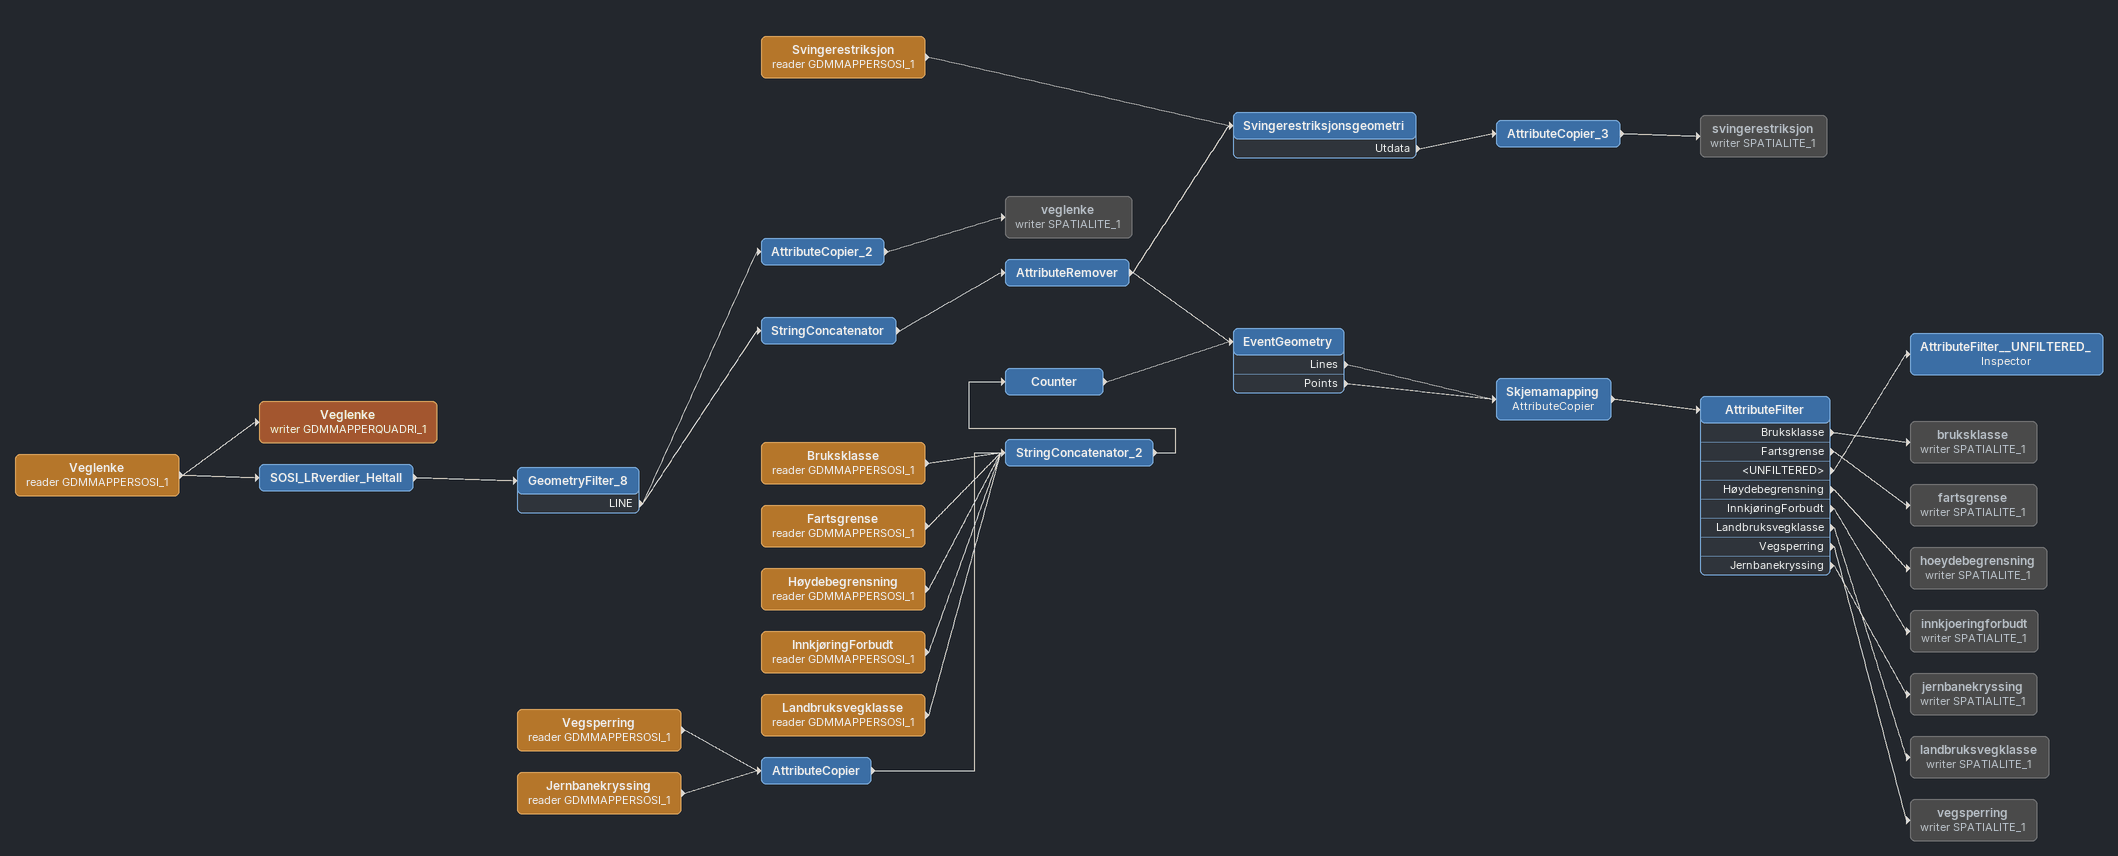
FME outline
Veglenke (reader GDMMAPPERSOSI_1)
    -> SOSI_LRverdier_Heltall
    -> Veglenke (writer GDMMAPPERQUADRI_1)
Veglenke (writer GDMMAPPERQUADRI_1)
SOSI_LRverdier_Heltall
    -> GeometryFilter_8
GeometryFilter_8
    LINE -> StringConcatenator
    LINE -> AttributeCopier_2
AttributeCopier_2
    -> veglenke (writer SPATIALITE_1)
veglenke (writer SPATIALITE_1) [off]
StringConcatenator
    -> AttributeRemover
AttributeRemover
    -> EventGeometry
    -> Svingerestriksjonsgeometri
Vegsperring (reader GDMMAPPERSOSI_1)
    -> AttributeCopier
Jernbanekryssing (reader GDMMAPPERSOSI_1)
    -> AttributeCopier
AttributeCopier
    -> StringConcatenator_2
Svingerestriksjon (reader GDMMAPPERSOSI_1)
    -> Svingerestriksjonsgeometri
Svingerestriksjonsgeometri
    Utdata -> AttributeCopier_3
AttributeCopier_3
    -> svingerestriksjon (writer SPATIALITE_1)
svingerestriksjon (writer SPATIALITE_1) [off]
Bruksklasse (reader GDMMAPPERSOSI_1)
    -> StringConcatenator_2
Fartsgrense (reader GDMMAPPERSOSI_1)
    -> StringConcatenator_2
Høydebegrensning (reader GDMMAPPERSOSI_1)
    -> StringConcatenator_2
InnkjøringForbudt (reader GDMMAPPERSOSI_1)
    -> StringConcatenator_2
Landbruksvegklasse (reader GDMMAPPERSOSI_1)
    -> StringConcatenator_2
StringConcatenator_2
    -> Counter
Counter
    -> EventGeometry
EventGeometry
    Lines -> Skjemamapping
    Points -> Skjemamapping
Skjemamapping: AttributeCopier
    -> AttributeFilter
AttributeFilter
    Bruksklasse -> bruksklasse (writer SPATIALITE_1)
    Fartsgrense -> fartsgrense (writer SPATIALITE_1)
    <UNFILTERED> -> AttributeFilter__UNFILTERED_
    Høydebegrensning -> hoeydebegrensning (writer SPATIALITE_1)
    InnkjøringForbudt -> innkjoeringforbudt (writer SPATIALITE_1)
    Landbruksvegklasse -> landbruksvegklasse (writer SPATIALITE_1)
    Vegsperring -> vegsperring (writer SPATIALITE_1)
    Jernbanekryssing -> jernbanekryssing (writer SPATIALITE_1)
AttributeFilter__UNFILTERED_: Inspector
bruksklasse (writer SPATIALITE_1) [off]
fartsgrense (writer SPATIALITE_1) [off]
hoeydebegrensning (writer SPATIALITE_1) [off]
innkjoeringforbudt (writer SPATIALITE_1) [off]
jernbanekryssing (writer SPATIALITE_1) [off]
landbruksvegklasse (writer SPATIALITE_1) [off]
vegsperring (writer SPATIALITE_1) [off]
